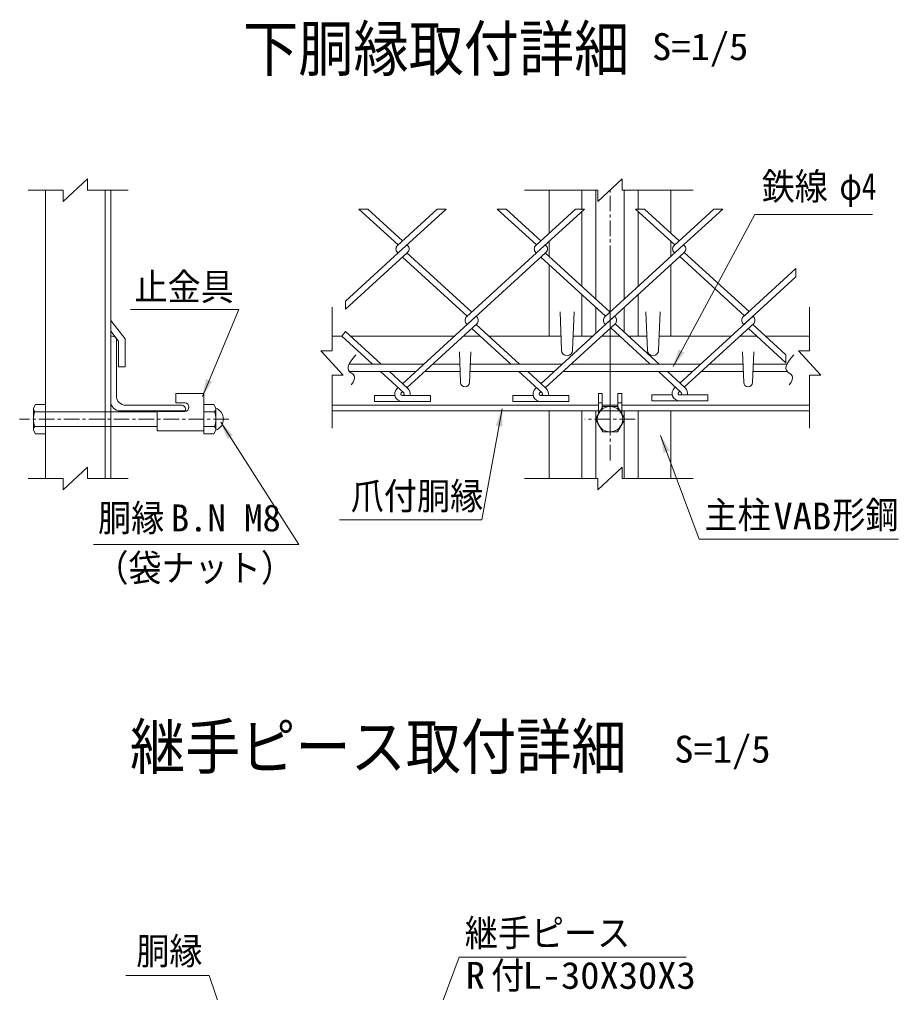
# Model space of a CAD drawing. Units: millimetres, scale not verified, with parts at other scales. Extents: x -4455 to 4455, y -3150 to 3150.
# Drawn here: x 1478 to 2889, y -1045 to 518 of the extents above; entities that cross this region are included whole.
import ezdxf
from ezdxf.enums import TextEntityAlignment as Align

# ---------------------------------------------------------------- set-up
doc = ezdxf.new("R2010")
doc.units = ezdxf.units.MM
doc.header["$LTSCALE"] = 20
doc.linetypes.add('DASHED', pattern=[7.5, 6, -1.5])
doc.linetypes.add('USER1', pattern=[2, 1.25, -0.25, 0.25, -0.25])
doc.layers.add('0-0_7詳細', color=7, linetype='Continuous', lineweight=18)
doc.styles.add('ＭＳ ゴシック', font='')
doc.styles.get('ＭＳ ゴシック').set_extended_font_data('MS Gothic')

msp = doc.modelspace()

# ---------------------------------------------------------------- linework, layer by layer
at = {"layer": '0-0_7詳細', "color": 4}
for p, q in [((1587.27, 261.61), (1548.5, 225.61)), ((1587.27, 243.61), (1587.27, 261.61)), ((2445.42, 261.61), (2406.65, 225.61)), ((2445.42, 243.61), (2445.42, 261.61)), ((1548.5, 243.61), (1491.93, 243.61)), ((1548.5, 243.61), (1548.5, 225.61)), ((1587.27, 243.61), (1652.54, 243.61)), ((2406.65, 243.61), (2288.84, 243.61)), ((2406.65, 243.61), (2406.65, 225.61)), ((2445.42, 243.61), (2559.36, 243.61)), ((1979.96, -14.49), (1979.96, 55.71)), ((2746.36, -14.49), (2746.36, 55.71)), ((1997.96, -53.26), (1961.96, -14.49)), ((1979.96, -14.49), (1961.96, -14.49)), ((2746.36, -14.49), (2728.36, -14.49)), ((1979.96, -53.26), (1997.96, -53.26)), ((1979.96, -53.26), (1979.96, -138.84)), ((2746.36, -53.26), (2746.36, -138.84)), ((1587.27, -201.44), (1548.5, -237.44)), ((1587.27, -219.44), (1587.27, -201.44)), ((2445.42, -201.44), (2406.65, -237.44)), ((2445.42, -219.44), (2445.42, -201.44)), ((1548.5, -219.44), (1491.93, -219.44)), ((1548.5, -219.44), (1548.5, -237.44)), ((1587.27, -219.44), (1652.54, -219.44)), ((2406.65, -219.44), (2288.84, -219.44)), ((2406.65, -219.44), (2406.65, -237.44)), ((2445.42, -219.44), (2559.36, -219.44))]:
    msp.add_line(p, q, dxfattribs=at)
at = {"layer": '0-0_7詳細'}
for p, q in [((1519.7, -219.44), (1519.7, 243.61)), ((1615.7, -219.44), (1615.7, 243.61)), ((1624.7, -219.44), (1624.7, 243.61)), ((2328.53, 174.68), (2328.53, 243.61)), ((2381.03, 211.79), (2381.03, 243.61)), ((2403.53, 68.17), (2403.53, 243.61)), ((2448.53, 68.17), (2448.53, 243.61)), ((2471.03, 211.79), (2471.03, 243.61)), ((2523.53, 174.68), (2523.53, 243.61)), ((2381.03, 88.79), (2381.03, 209.77)), ((2471.03, 88.79), (2471.03, 209.77)), ((2328.53, 136.9), (2328.53, 161.66)), ((2523.53, 136.9), (2523.53, 161.66)), ((2328.53, 9.18), (2328.53, 123.87)), ((2523.53, 9.18), (2523.53, 123.87)), ((2381.03, 9.18), (2381.03, 75.77)), ((2471.03, 9.18), (2471.03, 75.77)), ((2345.78, 48.18), (2348.03, -13.32)), ((2368.28, 48.18), (2366.03, -13.32)), ((2403.53, 13.91), (2403.53, 55.15)), ((2448.53, 15.88), (2448.53, 55.15)), ((2483.78, 48.18), (2486.03, -13.32)), ((2506.28, 48.18), (2504.03, -13.32)), ((1624.7, 34.44), (1647.8, 4.69)), ((2434.21, 40.06), (2433.14, 41.04)), ((1624.7, 17.32), (1637.3, 1.09)), ((1624.7, 9.18), (1624.7, -95.82)), ((1624.7, 9.18), (1627.7, 9.18)), ((1633.7, 3.18), (1633.7, -86.82)), ((1637.3, -39.91), (1637.3, 1.09)), ((1647.8, -39.91), (1647.8, 4.69)), ((1979.96, 9.18), (1995.44, 9.18)), ((2009.65, 9.18), (2176.34, 9.18)), ((2190.55, 9.18), (2217.46, 9.18)), ((2231.67, 9.18), (2347.21, 9.18)), ((2366.86, 9.18), (2398.37, 9.18)), ((2412.57, 9.18), (2441.63, 9.18)), ((2455.84, 9.18), (2485.21, 9.18)), ((2504.86, 9.18), (2620.39, 9.18)), ((2634.6, 9.18), (2661.52, 9.18)), ((2675.73, 9.18), (2746.36, 9.18)), ((2184.46, -15.99), (2186.26, -65.19)), ((2202.46, -15.99), (2200.66, -65.19)), ((2638.76, -15.99), (2640.56, -65.19)), ((2656.76, -15.99), (2654.96, -65.19)), ((1647.8, -39.91), (1637.3, -39.91)), ((2007.28, -35.82), (2127.23, -35.82)), ((2141.44, -35.82), (2185.18, -35.82)), ((2201.73, -35.82), (2349.26, -35.82)), ((2363.47, -35.82), (2571.28, -35.82)), ((2585.49, -35.82), (2639.48, -35.82)), ((2656.03, -35.82), (2710.12, -35.82)), ((2007.82, -47.82), (2114.13, -47.82)), ((2128.34, -47.82), (2185.62, -47.82)), ((2201.29, -47.82), (2336.16, -47.82)), ((2350.37, -47.82), (2558.19, -47.82)), ((2572.4, -47.82), (2639.92, -47.82)), ((2655.59, -47.82), (2710.65, -47.82)), ((2085.89, -73.7), (2084.45, -75.02)), ((2100.1, -73.7), (2101.53, -75.02)), ((1729.13, -98.13), (1729.13, -83.13)), ((1729.13, -83.13), (1774.13, -83.13)), ((1774.13, -143.13), (1774.13, -83.13)), ((2407.28, -115.91), (2407.28, -83.13)), ((2413.28, -83.13), (2407.28, -83.13)), ((2413.28, -105.52), (2413.28, -83.13)), ((2444.78, -115.91), (2444.78, -83.13)), ((1500.5, -106.41), (1503.82, -100.65)), ((1500.5, -106.41), (1500.5, -141.93)), ((1503.82, -100.65), (1519.7, -100.65)), ((1519.7, -100.65), (1519.7, -147.69)), ((1648.7, -101.82), (1738.7, -101.82)), ((1729.13, -98.13), (1743.38, -98.13)), ((1744.7, -110.82), (1744.7, -107.82)), ((1774.13, -100.65), (1774.13, -147.69)), ((1790, -100.65), (1774.13, -100.65)), ((1793.33, -106.41), (1790, -100.65)), ((1793.33, -106.41), (1793.33, -141.93)), ((1979.96, -101.82), (2407.28, -101.82)), ((2413.28, -98.13), (2407.28, -98.13)), ((2413.28, -101.82), (2438.78, -101.82)), ((2438.78, -98.13), (2444.78, -98.13)), ((2444.78, -101.82), (2746.36, -101.82)), ((1502.56, -112.17), (1519.7, -112.17)), ((1624.7, -112.17), (1699.13, -112.17)), ((1639.7, -110.82), (1744.7, -110.82)), ((1699.13, -111.63), (1743.38, -111.63)), ((1699.13, -143.13), (1699.13, -111.63)), ((1791.27, -112.17), (1774.13, -112.17)), ((1979.96, -110.82), (2407.28, -110.82)), ((2561.03, -110.82), (2291.03, -110.82)), ((2328.53, -219.44), (2328.53, -110.82)), ((2381.03, -219.44), (2381.03, -110.82)), ((2403.53, -219.44), (2403.53, -110.82)), ((2409.75, -111.63), (2407.28, -111.63)), ((2410.22, -110.82), (2441.84, -110.82)), ((2442.31, -111.63), (2444.78, -111.63)), ((2444.78, -110.82), (2746.36, -110.82)), ((2448.53, -219.44), (2448.53, -110.82)), ((2471.03, -219.44), (2471.03, -110.82)), ((2523.53, -219.44), (2523.53, -110.82)), ((1502.56, -136.17), (1519.7, -136.17)), ((1624.7, -136.17), (1699.13, -136.17)), ((1791.27, -136.17), (1774.13, -136.17)), ((1500.5, -141.93), (1503.82, -147.69)), ((1503.82, -147.69), (1519.7, -147.69)), ((1699.13, -143.13), (1774.13, -143.13)), ((1790, -147.69), (1774.13, -147.69)), ((1793.33, -141.93), (1790, -147.69))]:
    msp.add_line(p, q, dxfattribs=at)
at = {"layer": '0-0_7詳細', "color": 1, "linetype": 'USER1'}
for p, q in [((2426.03, -190.32), (2426.03, 243.61)), ((2426.03, -125.73), (2426.03, 139.85)), ((1814.38, -124.17), (1478.13, -124.17)), ((2466.33, -124.17), (2385.68, -124.17))]:
    msp.add_line(p, q, dxfattribs=at)
at = {"layer": '0-0_7詳細', "color": 3}
for p, q in [((2085.89, 155.79), (2023.09, 213.33)), ((2037.3, 213.33), (2023.09, 213.33)), ((2092.99, 162.3), (2037.3, 213.33)), ((2148.68, 213.33), (2084.82, 154.81)), ((2162.89, 213.33), (2085.89, 142.77)), ((2162.89, 213.33), (2148.68, 213.33)), ((2307.91, 155.79), (2245.12, 213.33)), ((2259.33, 213.33), (2245.12, 213.33)), ((2315.02, 162.3), (2259.33, 213.33)), ((2370.71, 213.33), (2306.84, 154.81)), ((2384.92, 213.33), (2307.91, 142.77)), ((2384.92, 213.33), (2370.71, 213.33)), ((2529.94, 155.79), (2467.14, 213.33)), ((2481.35, 213.33), (2467.14, 213.33)), ((2537.05, 162.3), (2481.35, 213.33)), ((2592.74, 213.33), (2528.87, 154.81)), ((2606.95, 213.33), (2544.15, 155.79)), ((2606.95, 213.33), (2592.74, 213.33)), ((2537.05, 162.3), (2528.87, 154.81)), ((2101.17, 143.75), (2001.54, 52.46)), ((2085.89, 142.77), (2001.54, 65.48)), ((2085.89, 142.77), (2084.82, 143.75)), ((2085.89, 142.77), (2084.82, 143.75)), ((2101.17, 143.75), (2092.99, 136.26)), ((2101.17, 154.81), (2100.1, 155.79)), ((2204.01, 47.55), (2100.1, 142.77)), ((2307.91, 142.77), (2195.83, 40.06)), ((2323.19, 143.75), (2196.9, 28.02)), ((2307.91, 142.77), (2306.84, 143.75)), ((2307.91, 142.77), (2306.84, 143.75)), ((2323.19, 143.75), (2315.02, 136.26)), ((2323.19, 154.81), (2322.12, 155.79)), ((2426.03, 47.55), (2322.12, 142.77)), ((2544.15, 155.79), (2417.86, 40.06)), ((2545.22, 143.75), (2418.93, 28.02)), ((2529.94, 142.77), (2528.87, 143.75)), ((2529.94, 142.77), (2528.87, 143.75)), ((2545.22, 154.81), (2544.15, 155.79)), ((2545.22, 154.81), (2544.15, 155.79)), ((2649.13, 48.53), (2545.22, 143.75)), ((2196.9, 41.04), (2092.99, 136.26)), ((2418.93, 41.04), (2315.02, 136.26)), ((2642.03, 42.02), (2538.12, 137.24)), ((2724.52, 117.62), (2639.89, 40.06)), ((2724.52, 104.6), (2724.52, 117.62)), ((2724.52, 104.6), (2640.96, 28.02)), ((2001.54, 65.48), (2001.54, 52.46)), ((2648.06, 47.55), (2639.89, 40.06)), ((2211.11, 41.04), (2092.99, -67.19)), ((2212.18, 40.06), (2211.11, 41.04)), ((2433.14, 41.04), (2315.02, -67.19)), ((2656.24, 42.02), (2538.12, -66.21)), ((2656.24, 40.06), (2655.17, 41.04)), ((2656.24, 40.06), (2655.17, 41.04)), ((2212.18, 29), (2100.1, -73.7)), ((2196.9, 28.02), (2195.83, 29)), ((2196.9, 28.02), (2195.83, 29)), ((2212.18, 29), (2204.01, 21.51)), ((2266.57, -35.82), (2204.01, 21.51)), ((2280.78, -35.82), (2211.11, 28.02)), ((2434.21, 29), (2322.12, -73.7)), ((2418.93, 28.02), (2417.86, 29)), ((2418.93, 28.02), (2417.86, 29)), ((2490.74, -35.82), (2427.1, 22.49)), ((2504.95, -35.82), (2434.21, 29)), ((2657.31, 29.98), (2545.22, -72.72)), ((2640.96, 28.02), (2639.89, 29)), ((2640.96, 28.02), (2639.89, 29)), ((2708.41, -33.78), (2648.06, 21.51)), ((2708.41, -20.76), (2655.17, 28.02)), ((2044.55, -35.82), (1995.44, 9.18)), ((2708.41, -33.78), (2708.41, -20.76)), ((2095.05, -82.1), (2057.64, -47.82)), ((2101.53, -75.02), (2071.85, -47.82)), ((2317.08, -82.1), (2279.67, -47.82)), ((2323.56, -75.02), (2293.88, -47.82)), ((2540.18, -81.12), (2503.84, -47.82)), ((2546.66, -74.04), (2518.05, -47.82)), ((2307.91, -73.7), (2306.48, -75.02)), ((2531.01, -72.72), (2529.58, -74.04)), ((2047.99, -95.87), (2047.99, -86.27)), ((2080.8, -86.27), (2047.99, -86.27)), ((2092.99, -80.21), (2090.93, -82.1)), ((2092.56, -86.27), (2137.99, -86.27)), ((2093.43, -86.27), (2092.56, -86.27)), ((2092.99, -80.21), (2095.05, -82.1)), ((2137.99, -95.87), (2137.99, -86.27)), ((2302.83, -86.27), (2270.02, -86.27)), ((2270.02, -95.87), (2270.02, -86.27)), ((2315.02, -80.21), (2312.96, -82.1)), ((2314.58, -86.27), (2360.02, -86.27)), ((2315.46, -86.27), (2314.58, -86.27)), ((2360.02, -95.87), (2360.02, -86.27)), ((2493.12, -94.89), (2493.12, -85.29)), ((2525.93, -85.29), (2493.12, -85.29)), ((2538.12, -79.23), (2536.06, -81.12)), ((2537.68, -85.29), (2583.12, -85.29)), ((2538.55, -85.29), (2537.68, -85.29)), ((2583.12, -94.89), (2583.12, -85.29)), ((2093.43, -95.87), (2047.99, -95.87)), ((2092.56, -95.87), (2137.99, -95.87)), ((2315.46, -95.87), (2270.02, -95.87)), ((2314.58, -95.87), (2360.02, -95.87)), ((2538.55, -94.89), (2493.12, -94.89)), ((2537.68, -94.89), (2583.12, -94.89))]:
    msp.add_line(p, q, dxfattribs=at)
at = {"layer": '0-0_7詳細', "color": 3, "linetype": 'DASHED'}
for p, q in [((1519.7, -112.17), (1624.7, -112.17)), ((1519.7, -136.17), (1624.7, -136.17))]:
    msp.add_line(p, q, dxfattribs=at)
at = {"layer": '0-0_7詳細'}
for points in [[(2847.35, 204.56), (2658.28, 204.56), (2527.5, -39.38)], [(1656.52, 51.83), (1830.09, 51.83), (1771.7, -87.49)], [(2438.78, -105.52), (2438.78, -83.13), (2444.78, -83.13)], [(1991.72, -285.58), (2220.47, -285.58), (2252.79, -107.73)], [(1596.99, -325.65), (1926.59, -325.65), (1801.16, -129.04)], [(2889.13, -316.97), (2569.1, -316.97), (2507.2, -150.35)], [(2548.37, -988.35), (2183.77, -988.35), (2127.57, -1139.19)], [(1649.11, -1017.68), (1782.48, -1017.68), (1826.3, -1147.1)]]:
    msp.add_lwpolyline(points, dxfattribs=at)
at = {"layer": '0-0_7詳細', "color": 3}
msp.add_lwpolyline([(2058.75, -35.82), (2001.54, 16.61), (1995.44, 9.18)], dxfattribs=at)
at = {"layer": '0-0_7詳細', "color": 4}
for points in [[(2746.36, -53.26), (2764.36, -53.26), (2728.36, -14.49)], [(2011.01, -69.09), (2011.33, -68.71), (2013.99, -64.51), (2015.55, -60.75), (2016.02, -57.43), (2015.4, -54.56), (2013.68, -52.13), (2010.86, -50.14), (2008.03, -48.13), (2006.28, -45.65), (2005.6, -42.69), (2005.99, -39.26), (2007.46, -35.35), (2010, -30.97), (2013.61, -26.11), (2018.3, -20.78)], [(2713.85, -69.09), (2714.16, -68.71), (2716.82, -64.51), (2718.39, -60.75), (2718.86, -57.43), (2718.24, -54.56), (2716.51, -52.13), (2713.7, -50.14), (2710.87, -48.13), (2709.11, -45.65), (2708.43, -42.69), (2708.83, -39.26), (2710.29, -35.35), (2712.83, -30.97), (2716.45, -26.11), (2721.14, -20.78)]]:
    msp.add_lwpolyline(points, dxfattribs=at)
at = {"layer": '0-0_7詳細', "color": 3}
msp.add_lwpolyline([(2402.51, -124.17), (2414.27, -144.54), (2437.79, -144.54), (2449.55, -124.17), (2437.79, -103.8), (2414.27, -103.8)], close=True, dxfattribs=at)
msp.add_circle((2426.03, -124.17), 20.4, dxfattribs=at)
for centre, radius, start, end in [((2089.88, 149.28), 7.5, 132.5, 227.5), ((2096.1, 149.28), 7.5, 312.5, 47.5), ((2311.91, 149.28), 7.5, 132.5, 227.5), ((2318.13, 149.28), 7.5, 312.5, 47.5), ((2533.94, 149.28), 7.5, 132.5, 227.5), ((2540.16, 149.28), 7.5, 312.5, 47.5), ((2200.9, 34.53), 7.5, 132.5, 227.5), ((2207.11, 34.53), 7.5, 312.5, 47.5), ((2422.93, 34.53), 7.5, 132.5, 227.5), ((2429.14, 34.53), 7.5, 312.5, 47.5), ((2644.95, 34.53), 7.5, 132.5, 227.5), ((2651.17, 34.53), 7.5, 312.5, 47.5), ((2092.56, -83.87), 12, 132.5, 270), ((2093.43, -83.87), 12, 348.46304, 47.5), ((2314.58, -83.87), 12, 132.5, 270), ((2315.46, -83.87), 12, 348.46304, 47.5), ((2537.68, -82.89), 12, 132.5, 270), ((2538.55, -82.89), 12, 348.46304, 47.5), ((2092.56, -83.87), 2.4, 132.5, 270), ((2093.43, -83.87), 2.4, 270, 47.5), ((2314.58, -83.87), 2.4, 132.5, 270), ((2315.46, -83.87), 2.4, 270, 47.5), ((2537.68, -82.89), 2.4, 132.5, 270), ((2538.55, -82.89), 2.4, 270, 47.5)]:
    msp.add_arc(centre, radius, start, end, dxfattribs=at)
at = {"layer": '0-0_7詳細'}
for centre, radius, start, end in [((1627.7, 3.18), 6, 0, 90), ((2357.03, -13.32), 9, 180, 0), ((2495.03, -13.32), 9, 180, 0), ((2193.46, -65.19), 7.2, 180, 0), ((2647.76, -65.19), 7.2, 180, 0), ((1648.7, -86.82), 15, 180, 270), ((1509.59, -106.41), 9.09, 180, 219.3382), ((1639.7, -95.82), 15, 180, 270), ((1738.7, -107.82), 6, 0, 90), ((1743.38, -104.88), 6.75, 270, 90), ((1784.24, -106.41), 9.09, 320.6618, 0), ((1786.51, -124.17), 19.02, 291.00774, 68.99226), ((1536.5, -124.17), 36, 160.52878, 199.47122), ((1757.33, -124.17), 36, 340.52878, 19.47122), ((1509.59, -141.93), 9.09, 140.6618, 180), ((1784.24, -141.93), 9.09, 0, 39.3382)]:
    msp.add_arc(centre, radius, start, end, dxfattribs=at)
for points in [[(2526.56, -41.15), (2536.14, -12.24), (2545.32, -17.17)], [(1770.93, -89.34), (1777.72, -59.66), (1787.33, -63.68)], [(2253.15, -105.76), (2252.91, -136.21), (2242.66, -134.34)], [(1800.08, -127.35), (1820.61, -149.84), (1811.82, -155.44)], [(2506.51, -148.47), (2521.84, -174.78), (2512.07, -178.41)]]:
    msp.add_solid(points, dxfattribs=at)

# ---------------------------------------------------------------- texts
at = {"layer": '0-0_7詳細', "style": 'ＭＳ ゴシック', "width": 0.9}
for s, p in [('下胴縁取付詳細', (1837.09, 413.29)), ('継手ピース取付詳細', (1655.47, -707.81))]:
    msp.add_text(s, height=72.14, dxfattribs=at).set_placement(p, align=Align.BOTTOM_LEFT)
at = {"layer": '0-0_7詳細', "color": 3, "style": 'ＭＳ ゴシック'}
for s, width, p in [('S=1/5', 1.05, (2493.54, 439.54)), ('鉄線', 0.9, (2669.48, 215.22)), ('φ4', 0.8, (2794.4, 215.22)), ('止金具', 0.9, (1662.74, 53.8)), ('爪付胴縁', 0.9, (2009.95, -282.18)), ('主柱', 0.9, (2577.63, -312.59)), ('形鋼', 0.9, (2782.9, -312.59)), ('胴縁', 0.9, (1604.28, -317.34)), ('VAB', 1.05, (2688.43, -314.31)), ('（袋ナット）', 0.9, (1600.08, -397.59)), ('S=1/5', 1.05, (2529.22, -688.76)), ('継手ピース', 0.9, (2192.93, -983.89)), ('胴縁', 0.9, (1665.61, -1013)), ('R', 1.05, (2194.5, -1052.04)), ('付', 0.9, (2235.24, -1052.04)), ('L-30X30X3', 1.05, (2285.58, -1052.04))]:
    msp.add_text(s, height=43.26, dxfattribs=dict(at, width=width)).set_placement(p, align=Align.BOTTOM_LEFT)
msp.add_text('B.N M8', height=43.26, dxfattribs=at).set_placement((1721.11, -317.34), align=Align.BOTTOM_LEFT)

doc.saveas('drawing.dxf')
